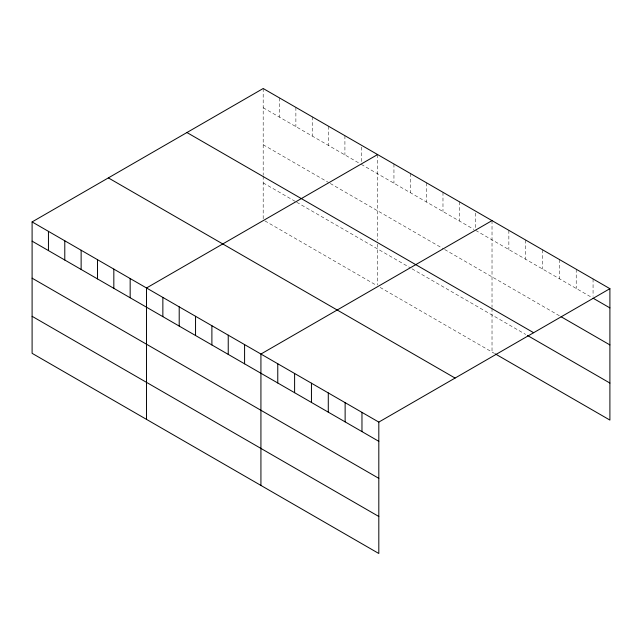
<?xml version="1.0" encoding="UTF-8"?>
<svg xmlns="http://www.w3.org/2000/svg" width="642" height="642" viewBox="0 0 642 642"><rect width="100%" height="100%" fill="white"/><g stroke="black" fill="none" stroke-linecap="round" stroke-linejoin="round"><path stroke-width="0.48" stroke-dasharray="3.21 2.41" d="M263.188 107.736L359.536 163.365M361.261 164.352L473.957 229.419M475.674 230.414L592.221 297.695M263.188 144.747L328.568 182.497M330.293 183.492L442.98 248.55M444.705 249.545L559.383 315.752M263.188 182.89L295.882 201.765M296.74 202.262L410.294 267.818M412.012 268.813L525.702 334.45M264.913 220.896L376.742 285.465M380.184 287.455L494.541 353.477M593.064 278.957L593.064 296.259M576.219 269.231L576.219 288.459M559.383 259.512L559.383 278.74M542.538 249.786L542.538 269.014M525.702 240.06L525.702 259.296M508.857 230.342L508.857 249.569M492.021 220.615L492.021 307.374M492.021 308.329L492.021 352.017M475.674 213.104L475.674 228.488M459.327 201.749L459.327 220.976M442.98 192.311L442.98 211.539M426.641 182.874L426.641 202.102M410.294 173.436L410.294 192.664M393.947 163.999L393.947 183.227M377.6 154.561L377.6 240.365M377.6 244.177L377.6 284.984M361.261 147.05L361.261 162.434M344.915 135.687L344.915 154.915M328.568 126.249L328.568 145.485M312.229 116.812L312.229 136.048M295.882 107.375L295.882 126.61M279.535 97.945L279.535 117.173M263.188 88.508L263.188 175.258M263.188 176.213L263.188 218.93"/><path stroke-width="0.96" d="M32.1 221.923L378.812 422.099L378.812 553.492L32.1 353.325L32.1 221.923L263.188 88.508L609.9 288.675L609.9 420.077L495.383 353.959M377.6 154.561L146.512 287.977L146.512 419.378M492.021 220.615L260.925 354.039L260.925 485.44M378.812 422.099L609.9 288.675M593.064 298.185L609.9 307.903M561.06 316.723L609.9 344.923M186.926 132.533L533.638 332.708M527.387 335.421L609.9 383.057M108.362 177.898L455.074 378.066M32.1 241.151L378.812 441.327M32.1 278.171L378.812 478.338M32.1 316.305L378.812 516.481M361.968 412.373L361.968 431.601M345.131 402.646L345.131 421.882M328.287 392.928L328.287 412.156M311.45 383.202L311.45 402.438M294.606 373.483L294.606 392.711M277.769 363.757L277.769 382.985M244.586 344.602L244.586 363.829M228.239 335.164L228.239 354.392M211.892 325.727L211.892 344.955M195.545 316.289L195.545 335.517M179.206 306.852L179.206 326.08M162.859 297.415L162.859 316.642M130.165 278.54L130.165 297.776M113.827 269.11L113.827 288.338M97.48 259.673L97.48 278.901M81.133 250.236L81.133 269.463M64.786 240.798L64.786 260.026M48.447 231.361L48.447 250.589"/></g></svg>
